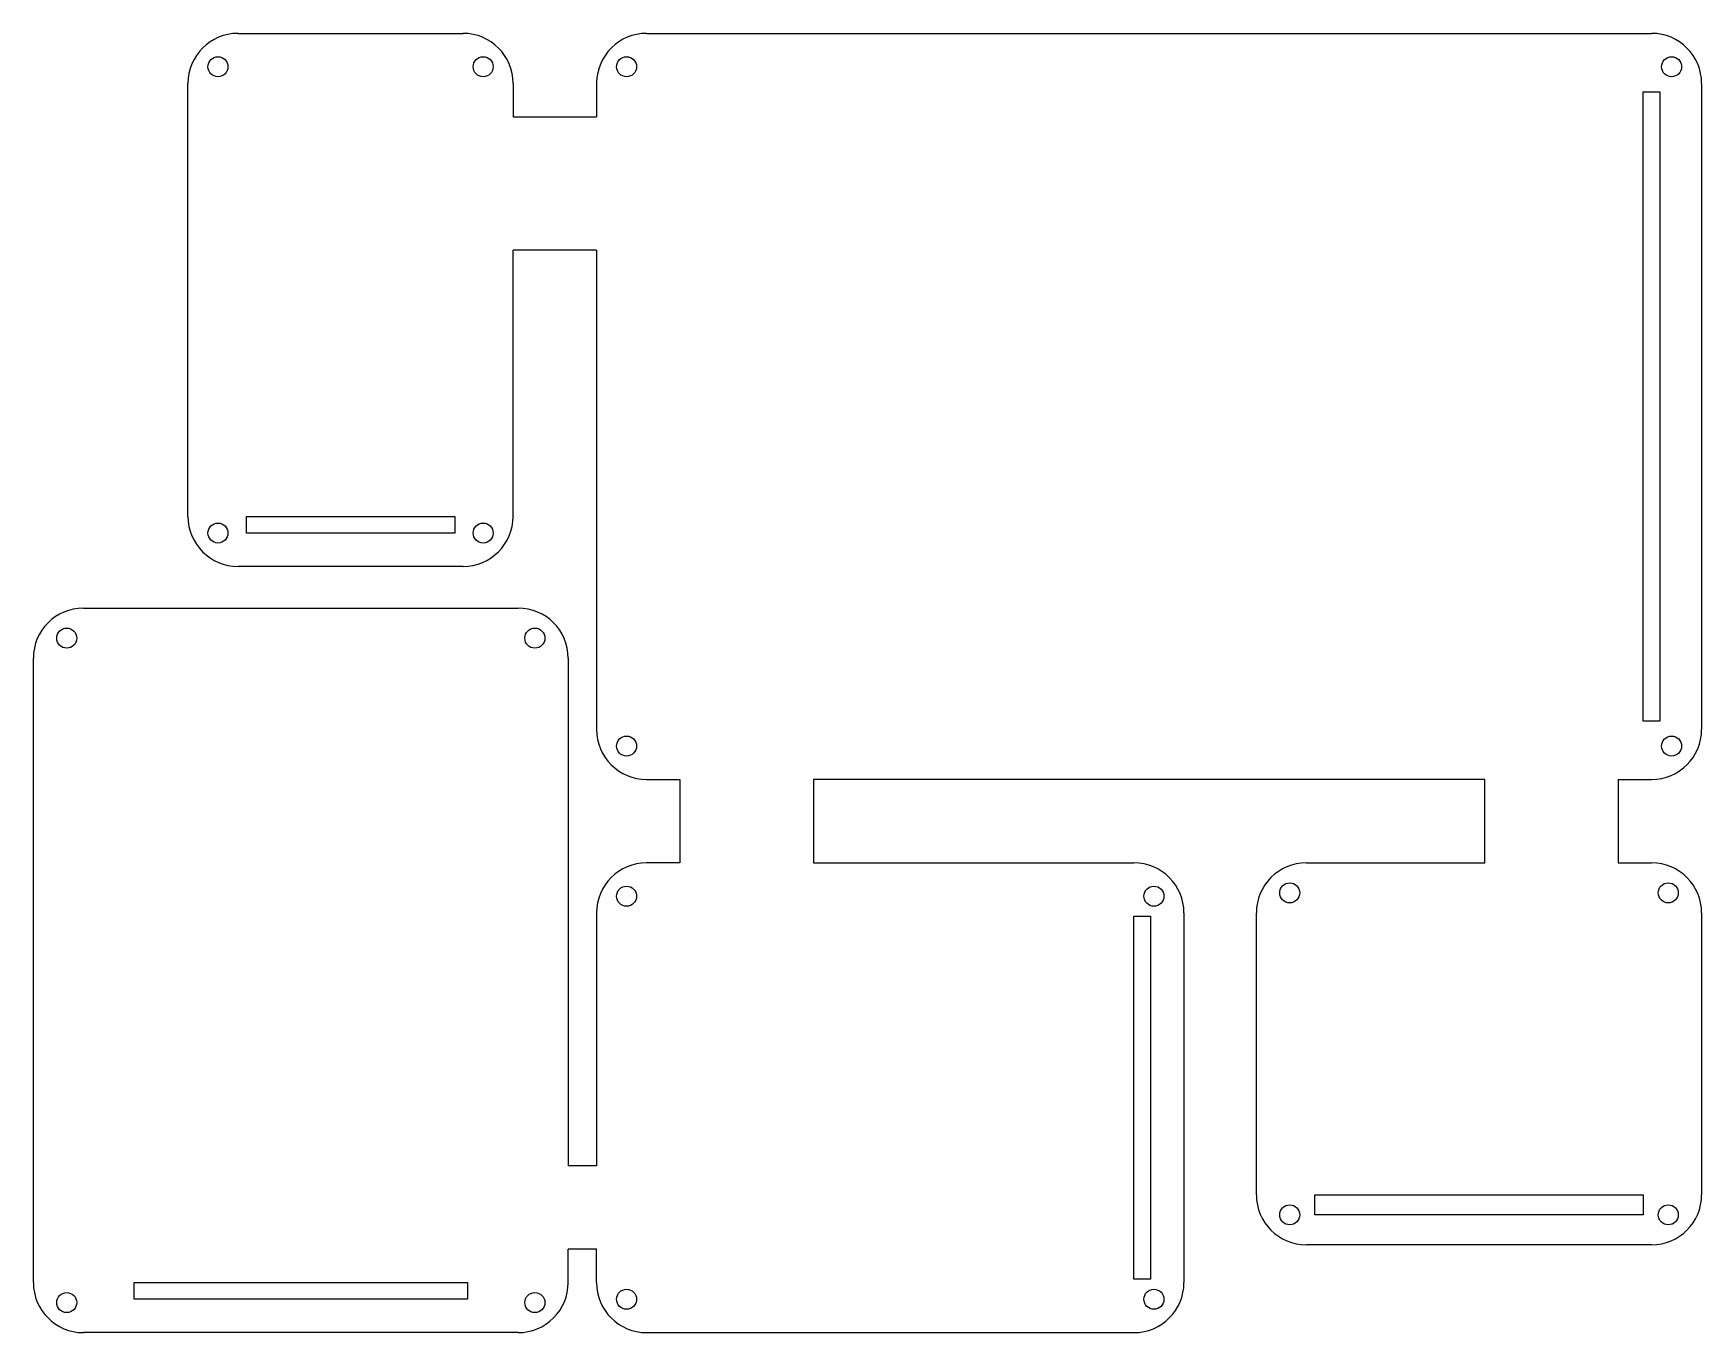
# Model space of a CAD drawing. Header units: millimetres. Extents: x -67 to 33, y -56 to 22.
import ezdxf

# ---------------------------------------------------------------- set-up
doc = ezdxf.new("R2010")
doc.units = ezdxf.units.MM
doc.layers.add('Sketch', color=7, linetype='CONTINUOUS')

msp = doc.modelspace()

# ---------------------------------------------------------------- linework, layer by layer
at = {"layer": 'Sketch'}
for p, q in [((-54.63, 22.36), (-41.13, 22.36)), ((-30.13, 22.36), (30.13, 22.36)), ((-57.63, -6.59), (-57.63, 19.36)), ((-38.13, 19.36), (-38.13, 17.36)), ((-33.13, 19.406), (-33.13, 17.36)), ((33.13, 19.36), (33.13, -19.36)), ((29.63, 18.86), (30.63, 18.86)), ((29.63, -18.86), (29.63, 18.86)), ((30.63, 18.86), (30.63, -18.86)), ((-38.13, 17.36), (-33.13, 17.36)), ((-33.13, 9.36), (-38.13, 9.36)), ((-38.13, -6.59), (-38.13, 9.36)), ((-33.13, 9.36), (-33.13, -17.86)), ((-54.13, -6.59), (-41.63, -6.59)), ((-54.13, -7.59), (-54.13, -6.59)), ((-41.63, -6.59), (-41.63, -7.59)), ((-41.63, -7.59), (-54.13, -7.59)), ((-41.13, -9.59), (-54.63, -9.59)), ((-63.9, -12.09), (-37.83, -12.09)), ((-66.9, -52.52), (-66.9, -15.09)), ((-34.83, -15.09), (-34.83, -45.52)), ((-33.13, -17.86), (-33.13, -19.36)), ((30.63, -18.86), (29.63, -18.86)), ((-30.13, -22.36), (-28.13, -22.36)), ((-28.13, -22.36), (-28.13, -27.36)), ((20.13, -22.36), (-20.13, -22.36)), ((-20.13, -22.36), (-20.13, -27.36)), ((20.13, -27.36), (20.13, -22.36)), ((28.13, -22.36), (30.13, -22.36)), ((28.13, -22.36), (28.13, -27.36)), ((-28.13, -27.36), (-30.13, -27.36)), ((-20.13, -27.36), (-0.91, -27.36)), ((9.43, -27.36), (20.13, -27.36)), ((28.13, -27.36), (30.13, -27.36)), ((-33.13, -30.36), (-33.13, -45.52)), ((-0.91, -30.56), (0.09, -30.56)), ((-0.91, -52.32), (-0.91, -30.56)), ((0.09, -30.56), (0.09, -52.32)), ((2.09, -30.36), (2.09, -52.52)), ((6.43, -47.26), (6.43, -30.36)), ((33.13, -30.36), (33.13, -47.26)), ((-33.13, -45.52), (-34.83, -45.52)), ((9.93, -47.26), (29.63, -47.26)), ((9.93, -48.46), (9.93, -47.26)), ((29.63, -47.26), (29.63, -48.46)), ((29.63, -48.46), (9.93, -48.46)), ((-33.13, -50.52), (-34.83, -50.52)), ((-34.83, -52.52), (-34.83, -50.52)), ((-33.13, -52.52), (-33.13, -50.52)), ((30.13, -50.26), (9.43, -50.26)), ((-60.865, -52.52), (-40.865, -52.52)), ((-60.865, -53.52), (-60.865, -52.52)), ((-40.865, -52.52), (-40.865, -53.52)), ((0.09, -52.32), (-0.91, -52.32)), ((-40.865, -53.52), (-60.865, -53.52)), ((-37.83, -55.52), (-63.9, -55.52)), ((-30.13, -55.52), (-0.91, -55.52))]:
    msp.add_line(p, q, dxfattribs=at)
for centre in [(-55.83, 20.36), (-39.93, 20.36), (-31.33, 20.36), (31.33, 20.36), (-55.83, -7.59), (-39.93, -7.59), (-64.9, -13.89), (-36.83, -13.89), (-31.33, -20.36), (31.33, -20.36), (-31.33, -29.36), (0.29, -29.36), (8.43, -29.16), (31.13, -29.16), (8.43, -48.46), (31.13, -48.46), (-31.33, -53.52), (0.29, -53.52), (-64.9, -53.72), (-36.83, -53.72)]:
    msp.add_circle(centre, 0.6, dxfattribs=at)
for centre, start, end in [((-54.63, 19.36), 90, 180), ((-41.13, 19.36), 0, 90), ((-30.13, 19.36), 90, 179.121), ((30.13, 19.36), 0, 90), ((-54.63, -6.59), 180, -90), ((-41.13, -6.59), -90, 0), ((-63.9, -15.09), 90, 180), ((-37.83, -15.09), 0, 90), ((-30.13, -19.36), -180, -90), ((30.13, -19.36), -90, 0), ((-30.13, -30.36), 90, 180), ((-0.91, -30.36), 0, 90), ((9.43, -30.36), 90, 180), ((30.13, -30.36), 0, 90), ((9.43, -47.26), 180, -90), ((30.13, -47.26), -90, 0), ((-63.9, -52.52), 180, -90), ((-37.83, -52.52), -90, 0.00044), ((-30.13, -52.52), 180, -90), ((-0.91, -52.52), -90, 0)]:
    msp.add_arc(centre, 3, start, end, dxfattribs=at)

doc.saveas('drawing.dxf')
